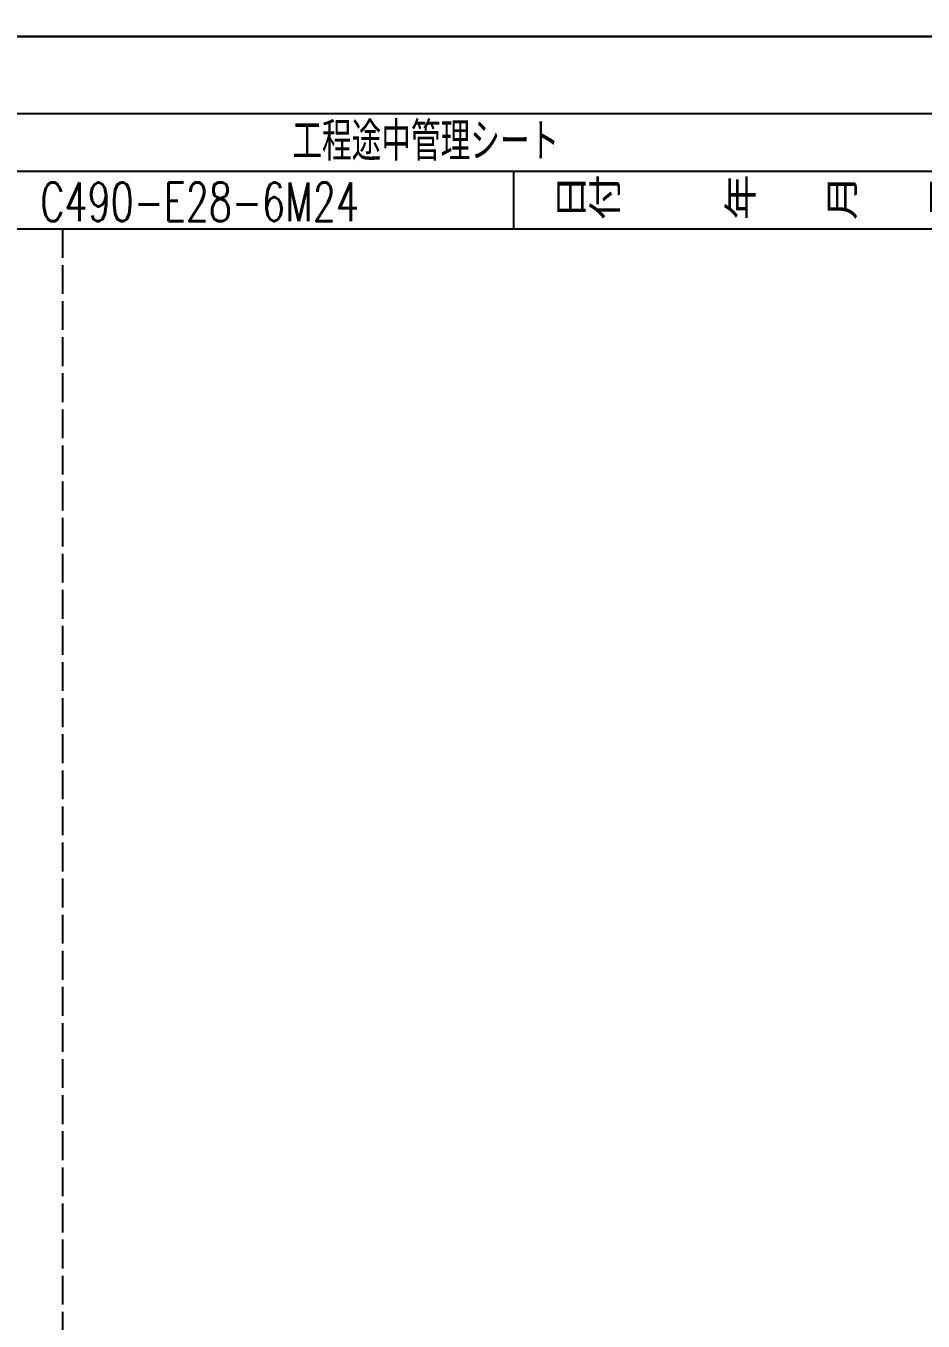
# Model space of a CAD drawing. Header units: millimetres. Extents: x -4568 to 36914, y -114 to 17788.
# Drawn here: x 12445 to 13377, y 14078 to 15423 of the extents above; entities that cross this region are included whole.
import ezdxf

# ---------------------------------------------------------------- set-up
doc = ezdxf.new("R2010")
doc.units = ezdxf.units.MM
doc.header["$LTSCALE"] = 5
doc.linetypes.add('DASHED', pattern=[7.5, 6, -1.5])
doc.layers.get('0').update_dxf_attribs({"color": 255})
doc.layers.add('LAYER6', color=7, linetype='Continuous')
doc.styles.get("Standard").update_dxf_attribs({"font": 'simplex.shx', "width": 0.7, "height": 2.5, "bigfont": '@extfont2.shx'})
doc.styles.add('SUNPOU', font='simplex.shx', dxfattribs={"width": 0.7, "bigfont": 'extfont2.shx'})

msp = doc.modelspace()

# ---------------------------------------------------------------- linework, layer by layer
at = {"linetype": 'Continuous', "lineweight": -3}
for p, q in [((11272, 15272.38), (14476, 15272.38)), ((12952, 15212.38), (12952, 15272.38)), ((11272, 15212.38), (14476, 15212.38))]:
    msp.add_line(p, q, dxfattribs=at)
at = {"linetype": 'DASHED', "lineweight": -3}
msp.add_line((12482.899, 15212.38), (12482.899, 13736.38), dxfattribs=at)
at = {"linetype": 'Continuous', "lineweight": -3}
for points in [[(11192, 17788.38), (14556, 17788.38), (14556, 15412.38), (11192, 15412.38)], [(11192, 15412.38), (14556, 15412.38), (14556, 13036.38), (11192, 13036.38)], [(11272, 15332.38), (14476, 15332.38), (14476, 13116.38), (11272, 13116.38)]]:
    msp.add_lwpolyline(points, close=True, dxfattribs=at)

# ---------------------------------------------------------------- texts
at = {"layer": 'LAYER6', "color": 0, "linetype": 'Continuous', "lineweight": -3, "style": 'SUNPOU', "width": 0.7}
msp.add_text('工程途中管理シート', height=40, dxfattribs=at).set_placement((12721.829, 15283.306))
at = {"layer": 'LAYER6', "color": 0, "linetype": 'Continuous', "lineweight": -3, "width": 0.8}
msp.add_text('日付\u3000\u3000\u3000年\u3000\u3000月\u3000\u3000日', height=40, dxfattribs=at).set_placement((12993.219, 15223.306))
at = {"layer": 'LAYER6', "color": 0, "linetype": 'Continuous', "lineweight": -3, "insert": (12459.858, 15260.477), "char_height": 40, "width": 435.25964, "attachment_point": 1}
msp.add_mtext('C490-E28-6M24', dxfattribs=at)

doc.saveas('drawing.dxf')
